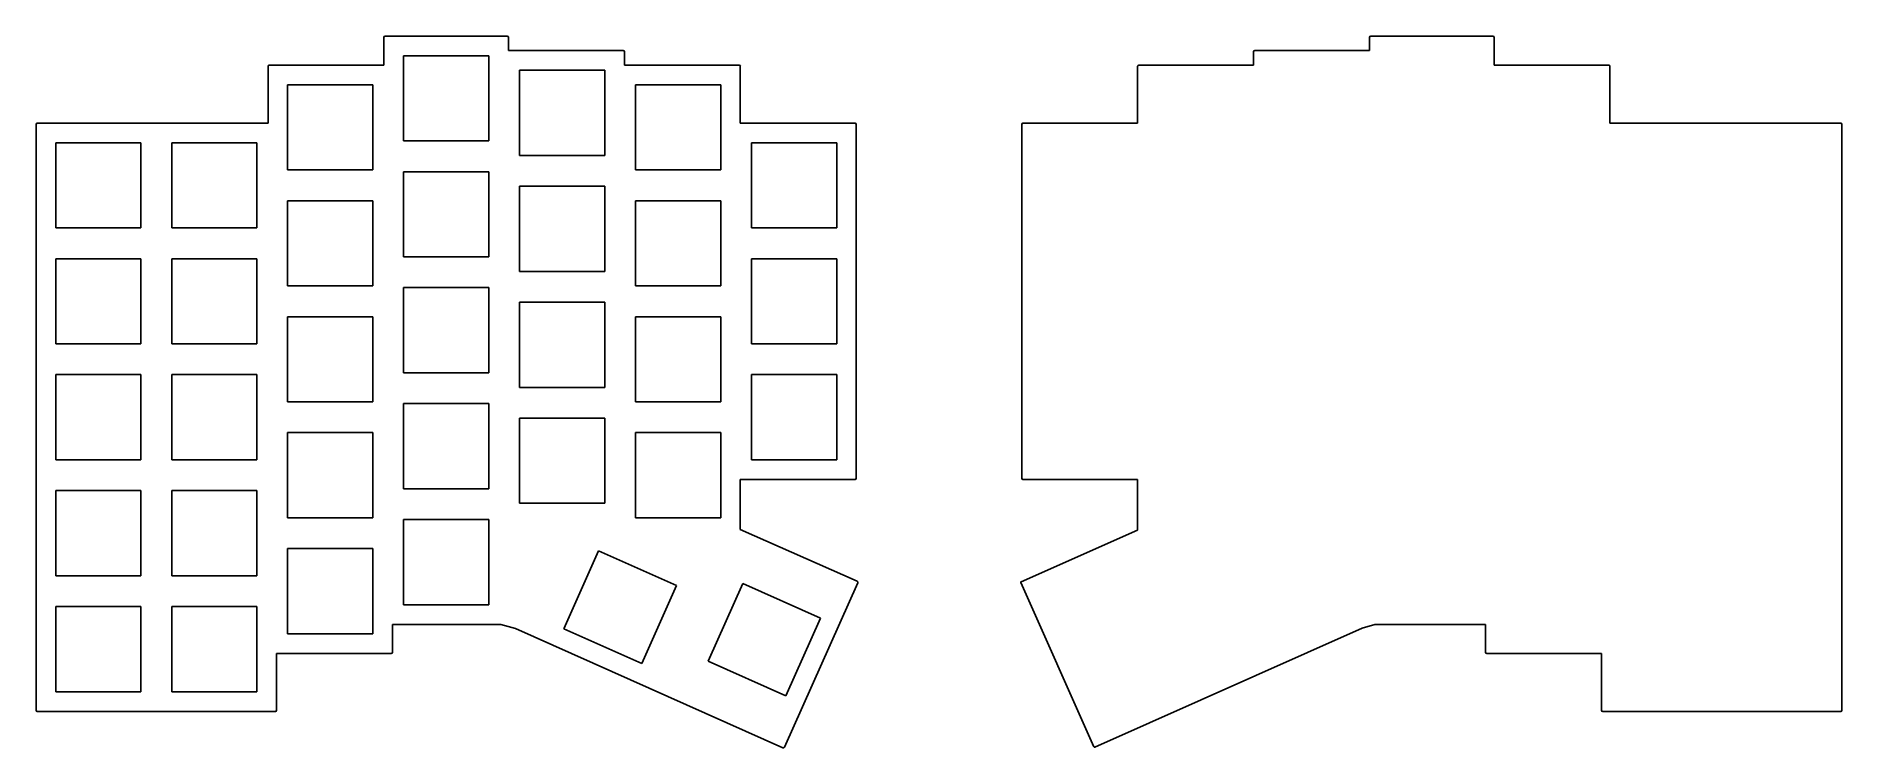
# Model space of a CAD drawing. Header units: millimetres. Extents: x 70 to 366, y -196 to -79.
import ezdxf

# ---------------------------------------------------------------- set-up
doc = ezdxf.new("R2010")
doc.units = ezdxf.units.MM

msp = doc.modelspace()

# ---------------------------------------------------------------- linework, layer by layer
at = {"linetype": 'CONTINUOUS'}
for p, q in [((126.92, -79.49), (126.92, -84.05)), ((147.18, -79.29), (127.12, -79.29)), ((147.38, -81.67), (147.38, -79.49)), ((288.85, -79.49), (288.85, -81.67)), ((309.1, -79.29), (289.05, -79.29)), ((309.3, -84.05), (309.3, -79.49)), ((144.15, -82.51), (130.15, -82.51)), ((130.15, -82.51), (130.15, -96.51)), ((144.15, -96.51), (144.15, -82.51)), ((166.22, -81.67), (147.38, -81.67)), ((166.43, -84.05), (166.43, -81.87)), ((269.8, -81.87), (269.8, -84.05)), ((288.85, -81.67), (270, -81.67)), ((107.88, -84.25), (107.88, -93.58)), ((126.92, -84.05), (108.08, -84.05)), ((163.2, -84.89), (149.2, -84.89)), ((149.2, -84.89), (149.2, -98.89)), ((163.2, -98.89), (163.2, -84.89)), ((185.28, -84.05), (166.43, -84.05)), ((185.47, -93.58), (185.47, -84.25)), ((250.75, -84.25), (250.75, -93.58)), ((269.8, -84.05), (250.95, -84.05)), ((328.15, -84.05), (309.3, -84.05)), ((328.35, -93.58), (328.35, -84.25)), ((125.1, -87.28), (111.1, -87.28)), ((111.1, -87.28), (111.1, -101.28)), ((125.1, -101.28), (125.1, -87.28)), ((182.25, -87.28), (168.25, -87.28)), ((168.25, -87.28), (168.25, -101.28)), ((182.25, -101.28), (182.25, -87.28)), ((69.78, -190.03), (69.78, -93.78)), ((69.97, -93.58), (107.88, -93.58)), ((204.32, -93.58), (185.47, -93.58)), ((204.53, -151.93), (204.53, -93.78)), ((231.7, -151.93), (231.7, -93.78)), ((250.75, -93.58), (231.9, -93.58)), ((328.35, -93.58), (366.25, -93.58)), ((366.45, -190.03), (366.45, -93.78)), ((87, -96.8), (73, -96.8)), ((73, -96.8), (73, -110.8)), ((87, -110.8), (87, -96.8)), ((106.05, -96.8), (92.05, -96.8)), ((92.05, -96.8), (92.05, -110.8)), ((106.05, -110.8), (106.05, -96.8)), ((130.15, -96.51), (144.15, -96.51)), ((201.3, -96.8), (187.3, -96.8)), ((187.3, -96.8), (187.3, -110.8)), ((201.3, -110.8), (201.3, -96.8)), ((149.2, -98.89), (163.2, -98.89)), ((111.1, -101.28), (125.1, -101.28)), ((144.15, -101.56), (130.15, -101.56)), ((130.15, -101.56), (130.15, -115.56)), ((144.15, -115.56), (144.15, -101.56)), ((168.25, -101.28), (182.25, -101.28)), ((125.1, -106.33), (111.1, -106.33)), ((111.1, -106.33), (111.1, -120.33)), ((125.1, -120.33), (125.1, -106.33)), ((163.2, -103.94), (149.2, -103.94)), ((149.2, -103.94), (149.2, -117.94)), ((163.2, -117.94), (163.2, -103.94)), ((182.25, -106.33), (168.25, -106.33)), ((168.25, -106.33), (168.25, -120.33)), ((182.25, -120.33), (182.25, -106.33)), ((73, -110.8), (87, -110.8)), ((92.05, -110.8), (106.05, -110.8)), ((187.3, -110.8), (201.3, -110.8)), ((130.15, -115.56), (144.15, -115.56)), ((87, -115.85), (73, -115.85)), ((73, -115.85), (73, -129.85)), ((87, -129.85), (87, -115.85)), ((106.05, -115.85), (92.05, -115.85)), ((92.05, -115.85), (92.05, -129.85)), ((106.05, -129.85), (106.05, -115.85)), ((149.2, -117.94), (163.2, -117.94)), ((201.3, -115.85), (187.3, -115.85)), ((187.3, -115.85), (187.3, -129.85)), ((201.3, -129.85), (201.3, -115.85)), ((111.1, -120.33), (125.1, -120.33)), ((144.15, -120.61), (130.15, -120.61)), ((130.15, -120.61), (130.15, -134.61)), ((144.15, -134.61), (144.15, -120.61)), ((168.25, -120.33), (182.25, -120.33)), ((163.2, -122.99), (149.2, -122.99)), ((149.2, -122.99), (149.2, -136.99)), ((163.2, -136.99), (163.2, -122.99)), ((125.1, -125.38), (111.1, -125.38)), ((111.1, -125.38), (111.1, -139.38)), ((125.1, -139.38), (125.1, -125.38)), ((182.25, -125.38), (168.25, -125.38)), ((168.25, -125.38), (168.25, -139.38)), ((182.25, -139.38), (182.25, -125.38)), ((73, -129.85), (87, -129.85)), ((92.05, -129.85), (106.05, -129.85)), ((187.3, -129.85), (201.3, -129.85)), ((87, -134.9), (73, -134.9)), ((73, -134.9), (73, -148.9)), ((87, -148.9), (87, -134.9)), ((106.05, -134.9), (92.05, -134.9)), ((92.05, -134.9), (92.05, -148.9)), ((106.05, -148.9), (106.05, -134.9)), ((130.15, -134.61), (144.15, -134.61)), ((201.3, -134.9), (187.3, -134.9)), ((187.3, -134.9), (187.3, -148.9)), ((201.3, -148.9), (201.3, -134.9)), ((111.1, -139.38), (125.1, -139.38)), ((149.2, -136.99), (163.2, -136.99)), ((168.25, -139.38), (182.25, -139.38)), ((144.15, -139.66), (130.15, -139.66)), ((130.15, -139.66), (130.15, -153.66)), ((144.15, -153.66), (144.15, -139.66)), ((163.2, -142.04), (149.2, -142.04)), ((149.2, -142.04), (149.2, -156.04)), ((163.2, -156.04), (163.2, -142.04)), ((125.1, -144.43), (111.1, -144.43)), ((111.1, -144.43), (111.1, -158.43)), ((125.1, -158.43), (125.1, -144.43)), ((182.25, -144.43), (168.25, -144.43)), ((168.25, -144.43), (168.25, -158.43)), ((182.25, -158.43), (182.25, -144.43)), ((73, -148.9), (87, -148.9)), ((92.05, -148.9), (106.05, -148.9)), ((187.3, -148.9), (201.3, -148.9)), ((87, -153.95), (73, -153.95)), ((73, -153.95), (73, -167.95)), ((87, -167.95), (87, -153.95)), ((106.05, -153.95), (92.05, -153.95)), ((92.05, -153.95), (92.05, -167.95)), ((106.05, -167.95), (106.05, -153.95)), ((130.15, -153.66), (144.15, -153.66)), ((185.47, -160.32), (185.47, -152.12)), ((185.47, -152.12), (204.32, -152.12)), ((231.9, -152.12), (250.75, -152.12)), ((250.75, -152.12), (250.75, -160.43)), ((149.2, -156.04), (163.2, -156.04)), ((111.1, -158.43), (125.1, -158.43)), ((144.15, -158.71), (130.15, -158.71)), ((130.15, -158.71), (130.15, -172.71)), ((144.15, -172.71), (144.15, -158.71)), ((168.25, -158.43), (182.25, -158.43)), ((185.47, -160.32), (204.67, -168.81)), ((250.75, -160.43), (231.6, -168.91)), ((125.1, -163.47), (111.1, -163.47)), ((111.1, -163.47), (111.1, -177.47)), ((125.1, -177.47), (125.1, -163.47)), ((162.18, -163.85), (156.48, -176.64)), ((174.97, -169.55), (162.18, -163.85)), ((73, -167.95), (87, -167.95)), ((92.05, -167.95), (106.05, -167.95)), ((204.77, -169.08), (192.74, -196.1)), ((231.54, -169.04), (243.57, -196.06)), ((169.27, -182.34), (174.97, -169.55)), ((185.87, -169.19), (180.17, -181.98)), ((198.66, -174.88), (185.87, -169.19)), ((87, -173), (73, -173)), ((73, -173), (73, -187)), ((87, -187), (87, -173)), ((106.05, -173), (92.05, -173)), ((92.05, -173), (92.05, -187)), ((106.05, -187), (106.05, -173)), ((130.15, -172.71), (144.15, -172.71)), ((192.96, -187.67), (198.66, -174.88)), ((111.1, -177.47), (125.1, -177.47)), ((128.32, -180.5), (128.32, -175.94)), ((128.32, -175.94), (146.15, -175.94)), ((148.53, -176.63), (146.15, -175.94)), ((192.48, -196.2), (148.53, -176.63)), ((156.48, -176.64), (169.27, -182.34)), ((243.71, -196.11), (287.66, -176.53)), ((287.66, -176.53), (289.72, -175.94)), ((289.72, -175.94), (307.9, -175.94)), ((307.9, -175.94), (307.9, -180.5)), ((109.28, -190.03), (109.28, -180.7)), ((109.28, -180.7), (128.12, -180.7)), ((308.1, -180.7), (326.95, -180.7)), ((326.95, -180.7), (326.95, -190.03)), ((180.17, -181.98), (192.96, -187.67)), ((73, -187), (87, -187)), ((92.05, -187), (106.05, -187)), ((69.97, -190.22), (109.08, -190.22)), ((327.15, -190.22), (366.25, -190.22))]:
    msp.add_line(p, q, dxfattribs=at)
for centre, radius, start, end in [((127.12, -79.49), 0.2, 90, 180), ((147.18, -79.49), 0.2, 0, 90), ((289.05, -79.49), 0.2, 90, 180), ((309.1, -79.49), 0.2, 0, 90), ((166.22, -81.87), 0.2, 0, 90), ((270, -81.87), 0.2, 90, 180), ((108.08, -84.25), 0.2, 90, 180), ((185.28, -84.25), 0.2, 0, 90), ((250.95, -84.25), 0.2, 90, 180), ((328.15, -84.25), 0.2, 0, 90), ((69.97, -93.78), 0.2, 90, 180), ((204.32, -93.78), 0.2, 0, 90), ((231.9, -93.78), 0.2, 90, 180), ((366.25, -93.78), 0.2, 0, 90), ((204.32, -151.93), 0.2, 270, 360), ((231.9, -151.93), 0.2, 180, 270), ((204.59, -169), 0.2, 336, 426.1293), ((231.64, -169), 0.1, 113.8707, 204.0001), ((128.12, -180.5), 0.2, 270, 360), ((308.1, -180.5), 0.2, 180, 270), ((69.97, -190.03), 0.2, 180, 270), ((109.08, -190.03), 0.2, 270, 360), ((327.15, -190.03), 0.2, 180, 270), ((366.25, -190.03), 0.2, 270, 360), ((192.56, -196.01), 0.2, 246, 336), ((243.67, -196.01), 0.1, 204, 294)]:
    msp.add_arc(centre, radius, start, end, dxfattribs=at)

doc.saveas('drawing.dxf')
